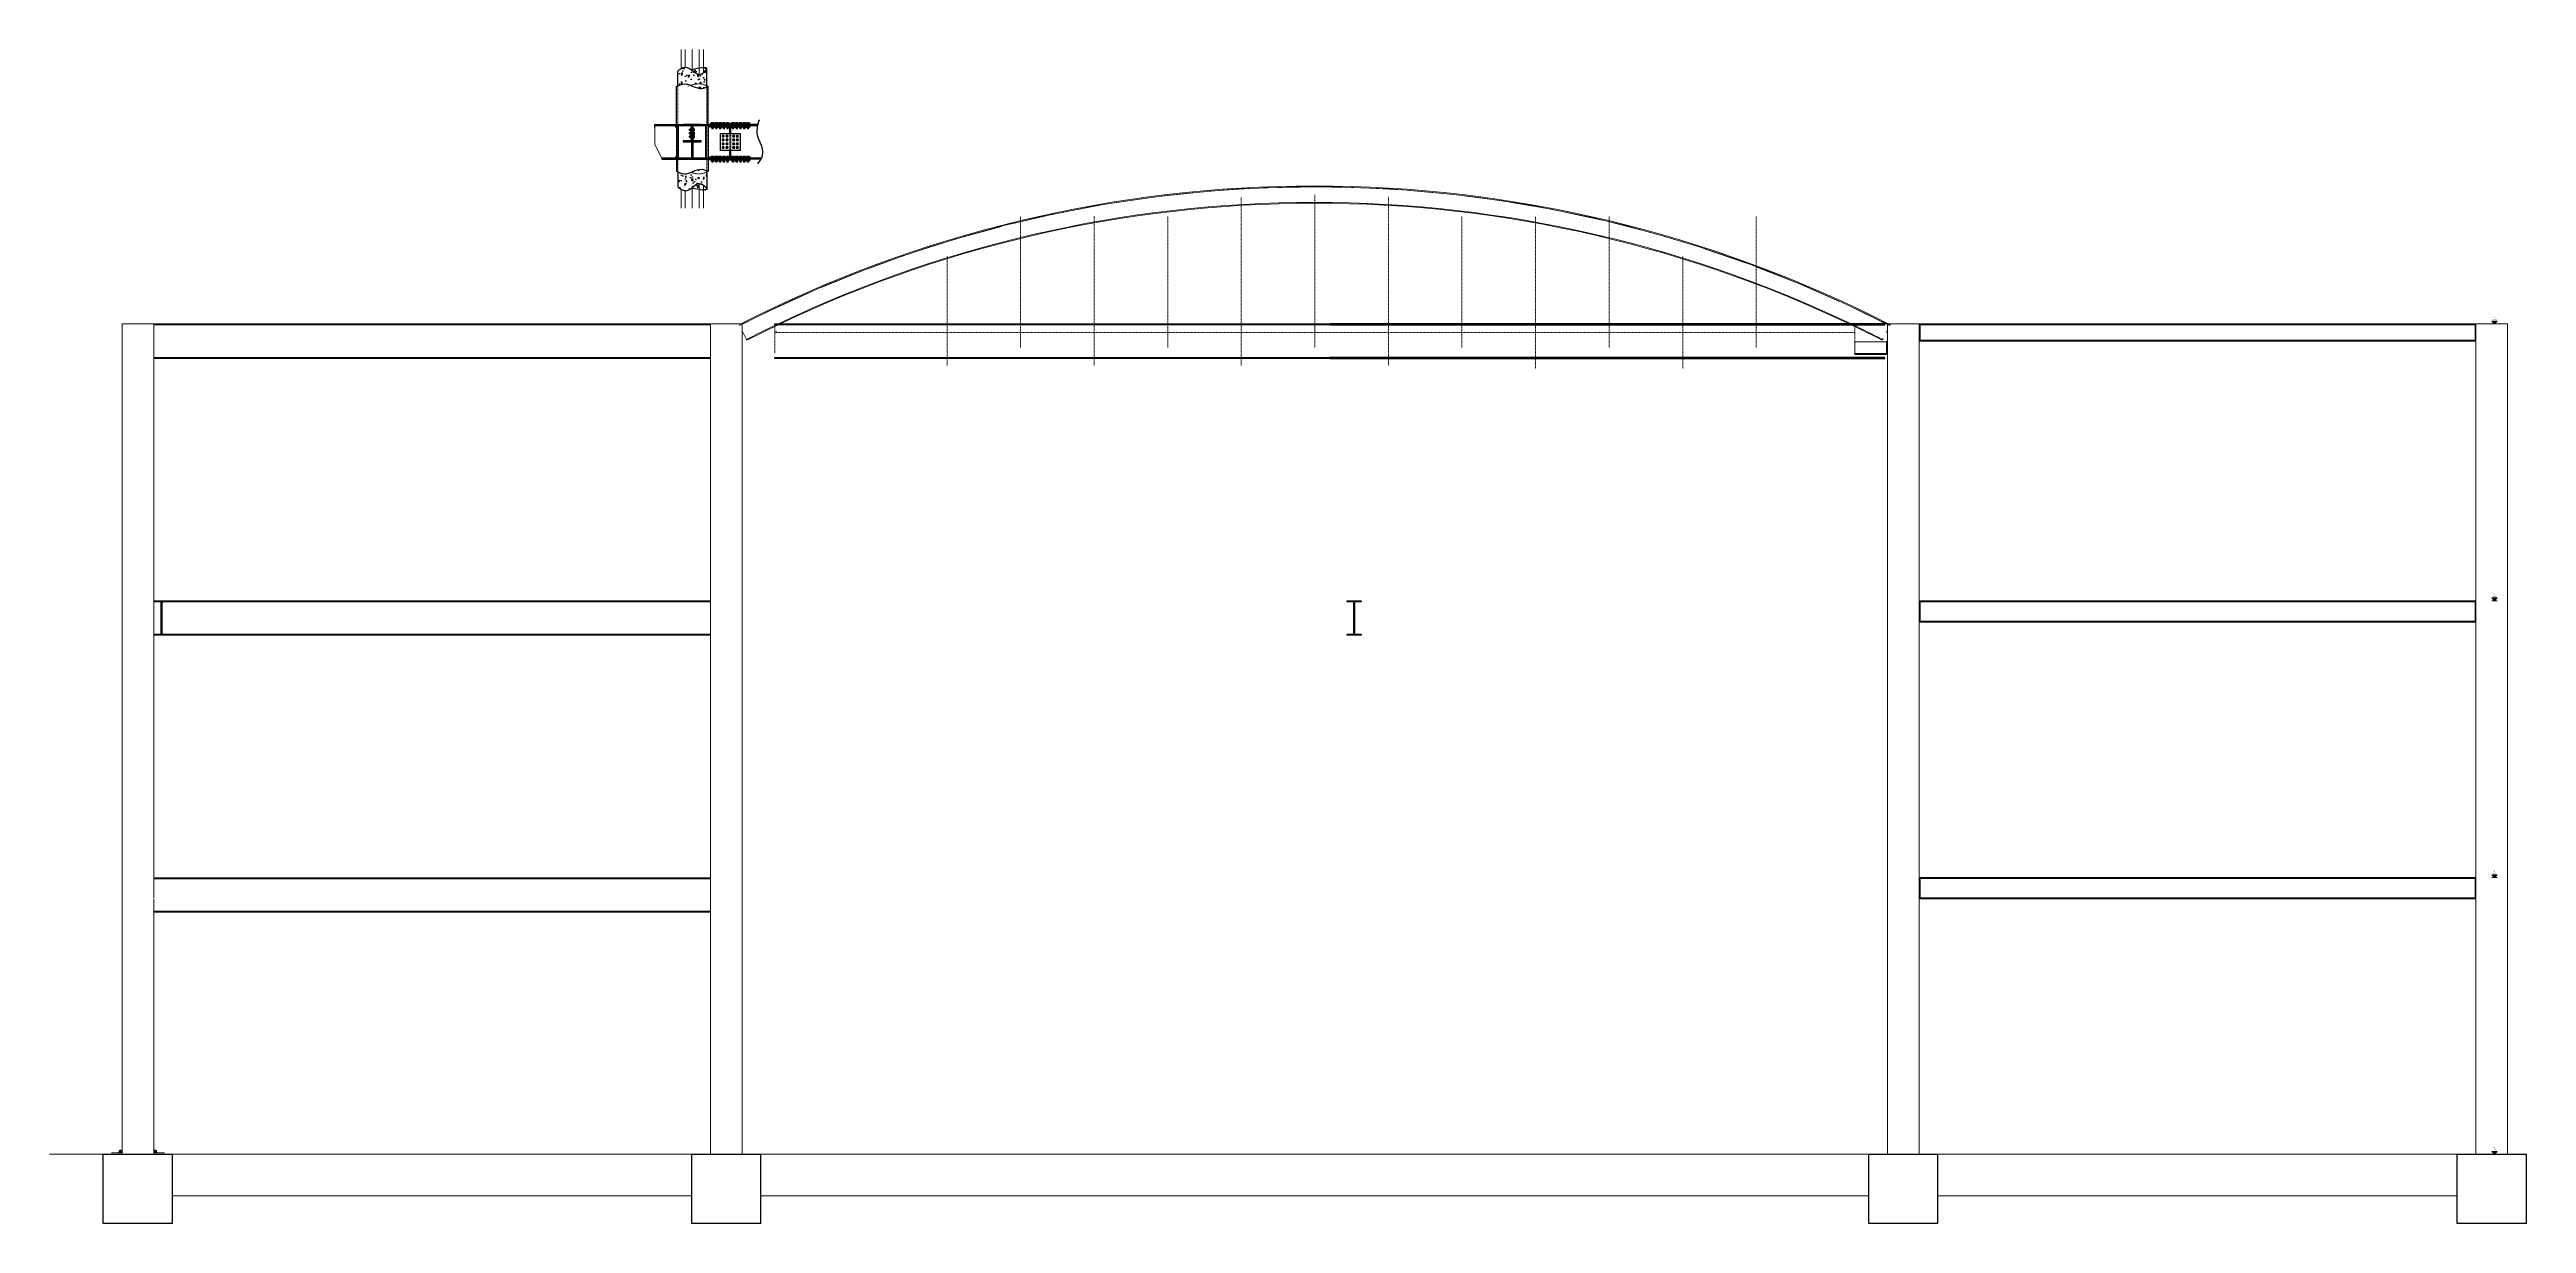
# Model space of a CAD drawing. Header units: millimetres. Extents: x -6949 to 83354, y -55091 to 16861.
# Drawn here: x 47578 to 83354, y -104 to 16861 of the extents above; entities that cross this region are included whole.
import ezdxf

# ---------------------------------------------------------------- set-up
doc = ezdxf.new("R2010")
doc.units = ezdxf.units.MM
doc.linetypes.add('Centro', pattern=[31.75, 6.35, -4.7625, 15.875, -4.7625])
doc.linetypes.add('Tratto', pattern=[6.35, 3.175, -3.175])
doc.layers.add('A-DETL', color=7, linetype='Continuous', lineweight=18, true_color=0x00a600)
doc.layers.add('A-DETL-HDLN', color=7, linetype='Tratto', lineweight=18, true_color=0x00a600)
for name, color, linetype, lineweight in [('A-FLOR-LEVL', 7, 'Continuous', 9), ('armatura', 1, 'Continuous', 15), ('bulloni', 5, 'Continuous', 18), ('S-BEAM', 7, 'Continuous', 18), ('S-COLS', 7, 'Continuous', 18), ('S-FNDN', 7, 'Continuous', 25), ('S-FSTN', 7, 'Continuous', 18), ('SEZIONI acciaio - Steel sections', 220, 'Continuous', 25), ('tratteggio', 7, 'Tratto', 15)]:
    doc.layers.add(name, color=color, linetype=linetype, lineweight=lineweight)
doc.styles.add('Arial', font='arial.ttf', dxfattribs={"height": 15})
pattern_1 = [(98, (39332.54, 69814.9), (133.7504, 124.72426), [19.05, -209.55]), (43, (39332.54, 69814.9), (-165.56536, 101.651), [15.24, -167.6406]), (148.45144, (39343.69, 69825.3), (-31.81497, 226.3753), [16.19, -178.09024]), (94.1842, (39294.8, 69848.9), (212.6308, 173.3192), [28.575, -314.325]), (144.63556, (39312.5, 69863.34), (-25.0191, 341.986), [24.285, -267.1356]), (39.18415, (39294.8, 69848.9), (-25.0191, 341.986), [22.86, -251.4597]), (69, (39321.22, 69859.27), (177.4477, 44.24268), [19.05, -209.55]), (14, (39321.22, 69859.27), (-95.5247, 169.17366), [15.24, -167.64]), (119.45145, (39336.01, 69862.96), (81.923, 213.41634), [16.19, -178.08994]), (85.5, (39332.54, 69814.904), (-60.76996, 58.873644), [0, -165.608, 0, -170.18, 0, -168.275]), (55.5, (39332.54, 69814.9), (-29.7376, 116.69058), [0, -97.028, 0, -161.798, 0, -64.135]), (15.5, (39294.64, 69772.81), (94.9851, 96.93017), [0, -63.5, 0, -198.12, 0, -262.89]), (5.5, (39277.65, 69753.93), (80.2222, 127.09508), [0, -82.55, 0, -131.572, 0, -186.69])]
pattern_2 = [(98, (39332.54, 70189.9), (133.7504, 124.72426), [19.05, -209.55]), (43, (39332.54, 70189.9), (-165.56536, 101.651), [15.24, -167.6406]), (148.45144, (39343.69, 70200.3), (-31.81497, 226.3753), [16.19, -178.09024]), (94.1842, (39294.8, 70223.9), (212.6308, 173.3192), [28.575, -314.325]), (144.63556, (39312.5, 70238.34), (-25.0191, 341.986), [24.285, -267.1356]), (39.18415, (39294.8, 70223.9), (-25.0191, 341.986), [22.86, -251.4597]), (69, (39321.22, 70234.27), (177.4477, 44.24268), [19.05, -209.55]), (14, (39321.22, 70234.27), (-95.5247, 169.17366), [15.24, -167.64]), (119.45145, (39336.01, 70237.96), (81.923, 213.41634), [16.19, -178.08994]), (85.5, (39332.54, 70189.904), (-60.76996, 58.873644), [0, -165.608, 0, -170.18, 0, -168.275]), (55.5, (39332.54, 70189.9), (-29.7376, 116.69058), [0, -97.028, 0, -161.798, 0, -64.135]), (15.5, (39294.64, 70147.81), (94.9851, 96.93017), [0, -63.5, 0, -198.12, 0, -262.89]), (5.5, (39277.65, 70128.93), (80.2222, 127.09508), [0, -82.55, 0, -131.572, 0, -186.69])]
pattern_3 = [(135, (44104.3765, 62610.937), (-4.4901281, -4.4901281), [])]

# ---------------------------------------------------------------- blocks, each defined once
blk = doc.blocks.new('Sezioni circolari cave-Pilastro - H457x12_5-414954-Nord')
at = {"layer": 'S-COLS'}
for p, q in [((-229, 12000), (-229, 0)), ((0, 12000), (-229, 12000)), ((228, 12000), (0, 12000)), ((228, 0), (228, 12000))]:
    blk.add_line(p, q, dxfattribs=at)
blk = doc.blocks.new('Sezioni circolari cave-Pilastro - H457x12_5-V1-Nord')
at = {"layer": 'S-COLS'}
for p, q in [((-8729, 11991), (-8729, 0)), ((-8500, 12000), (-8718, 12000)), ((-8272, 12000), (-8500, 12000)), ((-8272, 0), (-8272, 12000))]:
    blk.add_line(p, q, dxfattribs=at)
blk = doc.blocks.new('h-wide flange beams - HE320A-420337-Nord')
at = {"layer": 'S-BEAM'}
for p, q in [((-8258.500136, 3984.5), (-8258.500136, 4000)), ((-8258.500136, 4000), (-241.500136, 4000)), ((-8258.500136, 3957.5), (-8258.500136, 3984.5)), ((-8258.500136, 3984.5), (-241.500136, 3984.5)), ((-8258.500136, 3732.5), (-8258.500136, 3957.5)), ((-241.500136, 4000), (-241.500136, 3984.5)), ((-241.500136, 3984.5), (-241.500136, 3957.5)), ((-241.500136, 3957.5), (-241.500136, 3732.5)), ((-8258.500136, 3705.5), (-8258.500136, 3732.5)), ((-8258.500136, 3690), (-8258.500136, 3705.5)), ((-8258.500136, 3705.5), (-241.500136, 3705.5)), ((-8258.500136, 3690), (-241.500136, 3690)), ((-241.500136, 3732.5), (-241.500136, 3705.5)), ((-241.500136, 3705.5), (-241.500136, 3690))]:
    blk.add_line(p, q, dxfattribs=at)
blk = doc.blocks.new('h-wide flange beams - HE260A-424104-Nord')
at = {"layer": 'S-BEAM'}
for p, q in [((-8258.500136, 11987.500256), (-8258.500136, 12000.000256)), ((-8258.500136, 12000.000256), (-241.500136, 12000.000256)), ((-8258.500136, 11963.500256), (-8258.500136, 11987.500256)), ((-8258.500136, 11987.500256), (-241.500136, 11987.500256)), ((-8258.500136, 11786.500256), (-8258.500136, 11963.500256)), ((-241.500136, 12000.000256), (-241.500136, 11987.500256)), ((-241.500136, 11987.500256), (-241.500136, 11963.500256)), ((-241.500136, 11963.500256), (-241.500136, 11786.500256)), ((-8258.500136, 11762.500256), (-8258.500136, 11786.500256)), ((-8258.500136, 11750.000256), (-8258.500136, 11762.500256)), ((-8258.500136, 11762.500256), (-241.500136, 11762.500256)), ((-8258.500136, 11750.000256), (-241.500136, 11750.000256)), ((-241.500136, 11786.500256), (-241.500136, 11762.500256)), ((-241.500136, 11762.500256), (-241.500136, 11750.000256))]:
    blk.add_line(p, q, dxfattribs=at)
blk = doc.blocks.new('Travi HE - HE200A-552749-Nord')
at = {"layer": 'S-BEAM'}
for p, q in [((-9200.000272, 11740.000256), (-9200.000272, 11750.000256)), ((-9200.000272, 11722.000256), (-9200.000272, 11740.000256)), ((-9200.000272, 11740.000256), (-8742.000272, 11740.000256)), ((-9200.000272, 11588.000256), (-9200.000272, 11722.000256)), ((-9200.000272, 11570.000256), (-9200.000272, 11588.000256)), ((-9200.000272, 11560.000256), (-9200.000272, 11570.000256)), ((-9200.000272, 11570.000256), (-8742.000272, 11570.000256)), ((-9200.000272, 11560.000256), (-8742.000272, 11560.000256)), ((-8742.000272, 11750.000256), (-8742.000272, 11740.000256)), ((-8742.000272, 11740.000256), (-8742.000272, 11722.000256)), ((-8742.000272, 11722.000256), (-8742.000272, 11588.000256)), ((-8742.000272, 11588.000256), (-8742.000272, 11570.000256)), ((-8742.000272, 11570.000256), (-8742.000272, 11560.000256))]:
    blk.add_line(p, q, dxfattribs=at)
blk = doc.blocks.new('h-wide flange beams - HE260A-555391-Nord')
at = {"layer": 'S-BEAM'}
for p, q in [((-17888, 13959), (-18523, 13917)), ((-17203, 13978), (-17756, 13964)), ((-16438, 13971), (-17074, 13980)), ((-15743, 13936), (-16298, 13966)), ((-20104, 13714), (-20654, 13610)), ((-19332, 13831), (-19961, 13738)), ((-18659, 13904), (-19211, 13845)), ((-14992, 13868), (-15626, 13928)), ((-14289, 13776), (-14847, 13851)), ((-13558, 13651), (-14186, 13761)), ((-12850, 13499), (-13410, 13621)), ((-21527, 13409), (-22076, 13259)), ((-20761, 13589), (-21382, 13446)), ((-12146, 13319), (-12764, 13480)), ((-11432, 13107), (-11997, 13277)), ((-22920, 12991), (-23470, 12793)), ((-22166, 13233), (-22775, 13041)), ((-10764, 12877), (-11370, 13087)), ((-23538, 12768), (-24131, 12526)), ((-10046, 12598), (-10617, 12822)), ((-9421, 12325), (-10011, 12584)), ((-24871, 12193), (-25277, 11992)), ((-24275, 12465), (-24826, 12214)), ((-8723, 11988), (-9278, 12259)), ((-25311, 11975), (-25312, 11977)), ((-25220, 11796), (-25272, 11898)), ((-8728, 11913), (-8748, 11875)), ((-8691, 11986), (-8696, 11975)), ((-25209, 11775), (-25220, 11796)), ((-25203, 11764), (-25209, 11775)), ((-8799, 11775), (-8805, 11764)), ((-8791, 11790), (-8799, 11775))]:
    blk.add_line(p, q, dxfattribs=at)
for radius, start, end in [(18219, 62.8514, 117.1315), (18206, 62.8514, 117.1486), (17981, 64.4709, 117.1486), (17969, 64.5563, 117.1486), (17969, 62.8514, 64.4616), (17981, 62.8514, 64.3762)]:
    blk.add_arc((-17004, -4225), radius, start, end, dxfattribs=at)
blk = doc.blocks.new('Livello - Estremità del livello dome - Triangolo-432040-Nord')
at = {"layer": 'A-FLOR-LEVL'}
blk.add_hatch(color=256, dxfattribs=at).paths.add_polyline_path([(38, 0), (-2, 40), (78, 40)], flags=0)
for p, q in [((-2, 40), (38, 0)), ((-2, 40), (78, 40)), ((38, 0), (-2, 0)), ((78, 40), (38, 0)), ((38, 0), (78, 0))]:
    blk.add_line(p, q, dxfattribs=at)
blk = doc.blocks.new('*U159')
at = {"layer": 'bulloni'}
blk.add_lwpolyline([(-16, 0), (-8, -14), (8, -14), (16, 0), (8, 14), (-8, 14)], close=True, dxfattribs=at)
for radius in [9, 7.88]:
    blk.add_circle((0, 0), radius, dxfattribs=at)
blk = doc.blocks.new('*U160')
at = {"color": 0, "linetype": 'ByBlock', "lineweight": -2, "transparency": 16777216}
for p in [(0, 0), (55, 0), (0, -55), (0, -110), (0, -165), (55, -55), (55, -110), (55, -165)]:
    blk.add_blockref('*U159', p, dxfattribs=at)
blk = doc.blocks.new('*U161')
at = {"layer": 'bulloni'}
blk.add_lwpolyline([(-16, 0), (-8, -14), (8, -14), (16, 0), (8, 14), (-8, 14)], close=True, dxfattribs=at)
for radius in [9, 7.88]:
    blk.add_circle((0, 0), radius, dxfattribs=at)
blk = doc.blocks.new('*U162')
at = {"color": 0, "linetype": 'ByBlock', "lineweight": -2, "transparency": 16777216}
for p in [(0, 0), (55, 0), (0, -55), (0, -110), (0, -165), (55, -55), (55, -110), (55, -165)]:
    blk.add_blockref('*U161', p, dxfattribs=at)
blk = doc.blocks.new('*U163')
at = {"layer": 'bulloni'}
for p, q in [((-14, 44), (-16, 43)), ((-16, 43), (-16, 33)), ((16, 33), (-16, 33)), ((14, 44), (-14, 44)), ((-12, 33), (-12, 32)), ((12, 32), (-12, 32)), ((-8, 33), (-8, 43)), ((8, 43), (8, 33)), ((12, 33), (12, 32)), ((14, 44), (16, 43)), ((16, 43), (16, 33)), ((-14, -17), (-16, -18)), ((-16, -18), (-16, -30)), ((-14, -32), (-16, -30)), ((14, -17), (-14, -17)), ((14, -32), (-14, -32)), ((-9, -43), (-9, -32)), ((-8, -44), (-9, -43)), ((9, -43), (-9, -43)), ((-8, -30), (-8, -18)), ((8, -44), (-8, -44)), ((-6, -34), (6, -34)), ((-6, -39), (6, -39)), ((-5, -37), (5, -36)), ((-5, -42), (5, -41)), ((8, -18), (8, -30)), ((9, -43), (8, -44)), ((9, -43), (9, -32)), ((14, -17), (16, -18)), ((14, -32), (16, -30)), ((16, -18), (16, -30))]:
    blk.add_line(p, q, dxfattribs=at)
at = {"layer": 'bulloni', "linetype": 'Tratto'}
for points in [[(-9, -17), (-9, 31)], [(9, -17), (9, 31)]]:
    blk.add_lwpolyline(points, dxfattribs=at)
at = {"layer": 'bulloni'}
for centre, radius, start, end in [((-12, 38), 6.67, 54.2621, 125.7379), ((-10, 31), 1, 0, 90), ((0, 20), 24.8, 71.6858, 108.3142), ((12, 38), 6.67, 54.2621, 125.7379), ((10, 31), 1, 90, 180), ((-12, -23), 6.67, 54.2621, 125.7379), ((-12, -25), 6.67, 234.2621, 305.7379), ((0, -41), 24.8, 71.6858, 108.3142), ((0, -7), 24.8, 251.6858, 288.3142), ((12, -23), 6.67, 54.2621, 125.7379), ((12, -25), 6.67, 234.2621, 305.7379)]:
    blk.add_arc(centre, radius, start, end, dxfattribs=at)
blk = doc.blocks.new('*U164')
at = {"color": 0, "linetype": 'ByBlock', "lineweight": -2, "transparency": 16777216}
for p in [(0, 0), (54, 0), (108, 0), (162, 0), (216, 0)]:
    blk.add_blockref('*U163', p, dxfattribs=at)
blk = doc.blocks.new('*U165')
at = {"layer": 'bulloni'}
for p, q in [((-14, 44), (-16, 43)), ((-16, 43), (-16, 33)), ((16, 33), (-16, 33)), ((14, 44), (-14, 44)), ((-12, 33), (-12, 32)), ((12, 32), (-12, 32)), ((-8, 33), (-8, 43)), ((8, 43), (8, 33)), ((12, 33), (12, 32)), ((14, 44), (16, 43)), ((16, 43), (16, 33)), ((-14, -17), (-16, -18)), ((-16, -18), (-16, -30)), ((-14, -32), (-16, -30)), ((14, -17), (-14, -17)), ((14, -32), (-14, -32)), ((-9, -43), (-9, -32)), ((-8, -44), (-9, -43)), ((9, -43), (-9, -43)), ((-8, -30), (-8, -18)), ((8, -44), (-8, -44)), ((-6, -34), (6, -34)), ((-6, -39), (6, -39)), ((-5, -37), (5, -36)), ((-5, -42), (5, -41)), ((8, -18), (8, -30)), ((9, -43), (8, -44)), ((9, -43), (9, -32)), ((14, -17), (16, -18)), ((14, -32), (16, -30)), ((16, -18), (16, -30))]:
    blk.add_line(p, q, dxfattribs=at)
at = {"layer": 'bulloni', "linetype": 'Tratto'}
for points in [[(-9, -17), (-9, 31)], [(9, -17), (9, 31)]]:
    blk.add_lwpolyline(points, dxfattribs=at)
at = {"layer": 'bulloni'}
for centre, radius, start, end in [((-12, 38), 6.67, 54.2621, 125.7379), ((-10, 31), 1, 0, 90), ((0, 20), 24.8, 71.6858, 108.3142), ((12, 38), 6.67, 54.2621, 125.7379), ((10, 31), 1, 90, 180), ((-12, -23), 6.67, 54.2621, 125.7379), ((-12, -25), 6.67, 234.2621, 305.7379), ((0, -41), 24.8, 71.6858, 108.3142), ((0, -7), 24.8, 251.6858, 288.3142), ((12, -23), 6.67, 54.2621, 125.7379), ((12, -25), 6.67, 234.2621, 305.7379)]:
    blk.add_arc(centre, radius, start, end, dxfattribs=at)
blk = doc.blocks.new('*U166')
at = {"color": 0, "linetype": 'ByBlock', "lineweight": -2, "transparency": 16777216}
for p in [(0, 0), (54, 0), (108, 0), (162, 0), (216, 0)]:
    blk.add_blockref('*U165', p, dxfattribs=at)
blk = doc.blocks.new('*U168')
at = {"layer": 'bulloni'}
for p, q in [((-14, 44), (-16, 43)), ((-16, 43), (-16, 33)), ((16, 33), (-16, 33)), ((14, 44), (-14, 44)), ((-12, 33), (-12, 32)), ((12, 32), (-12, 32)), ((-8, 33), (-8, 43)), ((8, 43), (8, 33)), ((12, 33), (12, 32)), ((14, 44), (16, 43)), ((16, 43), (16, 33)), ((-14, -17), (-16, -18)), ((-16, -18), (-16, -30)), ((-14, -32), (-16, -30)), ((14, -17), (-14, -17)), ((14, -32), (-14, -32)), ((-9, -43), (-9, -32)), ((-8, -44), (-9, -43)), ((9, -43), (-9, -43)), ((-8, -30), (-8, -18)), ((8, -44), (-8, -44)), ((-6, -34), (6, -34)), ((-6, -39), (6, -39)), ((-5, -37), (5, -36)), ((-5, -42), (5, -41)), ((8, -18), (8, -30)), ((9, -43), (8, -44)), ((9, -43), (9, -32)), ((14, -17), (16, -18)), ((14, -32), (16, -30)), ((16, -18), (16, -30))]:
    blk.add_line(p, q, dxfattribs=at)
at = {"layer": 'bulloni', "linetype": 'Tratto'}
for points in [[(-9, -17), (-9, 31)], [(9, -17), (9, 31)]]:
    blk.add_lwpolyline(points, dxfattribs=at)
at = {"layer": 'bulloni'}
for centre, radius, start, end in [((-12, 38), 6.67, 54.2621, 125.7379), ((-10, 31), 1, 0, 90), ((0, 20), 24.8, 71.6858, 108.3142), ((12, 38), 6.67, 54.2621, 125.7379), ((10, 31), 1, 90, 180), ((-12, -23), 6.67, 54.2621, 125.7379), ((-12, -25), 6.67, 234.2621, 305.7379), ((0, -41), 24.8, 71.6858, 108.3142), ((0, -7), 24.8, 251.6858, 288.3142), ((12, -23), 6.67, 54.2621, 125.7379), ((12, -25), 6.67, 234.2621, 305.7379)]:
    blk.add_arc(centre, radius, start, end, dxfattribs=at)
blk = doc.blocks.new('*U169')
at = {"color": 0, "linetype": 'ByBlock', "lineweight": -2, "transparency": 16777216}
for p in [(0, 0), (54, 0), (108, 0), (162, 0), (216, 0)]:
    blk.add_blockref('*U168', p, dxfattribs=at)
blk = doc.blocks.new('*U170')
at = {"layer": 'bulloni'}
for p, q in [((-14, 44), (-16, 43)), ((-16, 43), (-16, 33)), ((16, 33), (-16, 33)), ((14, 44), (-14, 44)), ((-12, 33), (-12, 32)), ((12, 32), (-12, 32)), ((-8, 33), (-8, 43)), ((8, 43), (8, 33)), ((12, 33), (12, 32)), ((14, 44), (16, 43)), ((16, 43), (16, 33)), ((-14, -17), (-16, -18)), ((-16, -18), (-16, -30)), ((-14, -32), (-16, -30)), ((14, -17), (-14, -17)), ((14, -32), (-14, -32)), ((-9, -43), (-9, -32)), ((-8, -44), (-9, -43)), ((9, -43), (-9, -43)), ((-8, -30), (-8, -18)), ((8, -44), (-8, -44)), ((-6, -34), (6, -34)), ((-6, -39), (6, -39)), ((-5, -37), (5, -36)), ((-5, -42), (5, -41)), ((8, -18), (8, -30)), ((9, -43), (8, -44)), ((9, -43), (9, -32)), ((14, -17), (16, -18)), ((14, -32), (16, -30)), ((16, -18), (16, -30))]:
    blk.add_line(p, q, dxfattribs=at)
at = {"layer": 'bulloni', "linetype": 'Tratto'}
for points in [[(-9, -17), (-9, 31)], [(9, -17), (9, 31)]]:
    blk.add_lwpolyline(points, dxfattribs=at)
at = {"layer": 'bulloni'}
for centre, radius, start, end in [((-12, 38), 6.67, 54.2621, 125.7379), ((-10, 31), 1, 0, 90), ((0, 20), 24.8, 71.6858, 108.3142), ((12, 38), 6.67, 54.2621, 125.7379), ((10, 31), 1, 90, 180), ((-12, -23), 6.67, 54.2621, 125.7379), ((-12, -25), 6.67, 234.2621, 305.7379), ((0, -41), 24.8, 71.6858, 108.3142), ((0, -7), 24.8, 251.6858, 288.3142), ((12, -23), 6.67, 54.2621, 125.7379), ((12, -25), 6.67, 234.2621, 305.7379)]:
    blk.add_arc(centre, radius, start, end, dxfattribs=at)
blk = doc.blocks.new('*U167')
at = {"color": 0, "linetype": 'ByBlock', "lineweight": -2, "transparency": 16777216}
for p in [(0, 0), (54, 0), (108, 0), (162, 0), (216, 0)]:
    blk.add_blockref('*U170', p, dxfattribs=at)

msp = doc.modelspace()

# ---------------------------------------------------------------- hatches: boundary and pattern name
h = msp.add_hatch()
h.set_pattern_fill('AR-CONC', color=256, angle=48)
h.set_pattern_definition(pattern_1)
edge = h.paths.add_edge_path()
edge.add_spline(control_points=[(57070, 16344), (57084, 16339), (57109, 16319), (56912, 16264), (56796, 16400), (56672, 16344), (56633, 16326)], knot_values=[0, 0, 0, 0, 45.407627, 140.616608, 401.158014, 520.952692, 520.952692, 520.952692, 520.952692], degree=3, periodic=0)
edge.add_spline(control_points=[(56831, 16342), (56871, 16355), (56933, 16376), (57046, 16354), (57070, 16344)], knot_values=[520.952692, 520.952692, 520.952692, 520.952692, 661.870194, 742.137317, 742.137317, 742.137317, 742.137317], degree=3, periodic=0)
edge.add_line((57070, 16344), (57070, 16575))
edge.add_spline(control_points=[(57070, 16575), (57061, 16550), (56967, 16469), (56870, 16556), (56762, 16637), (56687, 16577), (56653, 16550)], knot_values=[0, 0, 0, 0, 131.239549, 220.736104, 362.085282, 480.202566, 480.202566, 480.202566, 480.202566], degree=3, periodic=0)
edge.add_line((56653, 16550), (56653, 16335))
h = msp.add_hatch()
h.set_pattern_fill('AR-CONC', color=256, angle=48)
h.set_pattern_definition(pattern_1)
edge = h.paths.add_edge_path()
edge.add_spline(control_points=[(56914, 16518), (56929, 16508), (56955, 16496), (56987, 16505), (57000, 16511)], knot_values=[296.943431, 296.943431, 296.943431, 296.943431, 348.963017, 385.423919, 385.423919, 385.423919, 385.423919], degree=3, periodic=0)
edge.add_line((57000, 16511), (57000, 16596))
edge.add_spline(control_points=[(57000, 16596), (56975, 16593), (56946, 16588), (56914, 16582)], knot_values=[599.118576, 599.118576, 599.118576, 599.118576, 659.961978, 659.961978, 659.961978, 659.961978], degree=3, periodic=0)
edge.add_line((56914, 16582), (56914, 16518))
edge = h.paths.add_edge_path()
edge.add_spline(control_points=[(57000, 16511), (57011, 16517), (57022, 16524), (57032, 16531)], knot_values=[385.423919, 385.423919, 385.423919, 385.423919, 418.092894, 418.092894, 418.092894, 418.092894], degree=3, periodic=0)
edge.add_line((57032, 16531), (57032, 16598))
edge.add_spline(control_points=[(57032, 16598), (57023, 16598), (57012, 16597), (57000, 16596)], knot_values=[569.345924, 569.345924, 569.345924, 569.345924, 599.118576, 599.118576, 599.118576, 599.118576], degree=3, periodic=0)
edge.add_line((57000, 16596), (57000, 16511))
edge = h.paths.add_edge_path()
edge.add_spline(control_points=[(57032, 16531), (57051, 16546), (57087, 16587), (57061, 16598), (57032, 16598)], knot_values=[418.092894, 418.092894, 418.092894, 418.092894, 480.202566, 569.345924, 569.345924, 569.345924, 569.345924], degree=3, periodic=0)
edge.add_line((57032, 16598), (57032, 16531))
edge = h.paths.add_edge_path()
edge.add_spline(control_points=[(56914, 16582), (56893, 16578), (56871, 16574), (56849, 16569)], knot_values=[659.961978, 659.961978, 659.961978, 659.961978, 701.048652, 701.048652, 701.048652, 701.048652], degree=3, periodic=0)
edge.add_spline(control_points=[(56653, 16550), (56687, 16577), (56762, 16637), (56854, 16568), (56904, 16525), (56914, 16518)], knot_values=[0, 0, 0, 0, 118.117284, 259.466462, 296.943431, 296.943431, 296.943431, 296.943431], degree=3, periodic=0)
edge.add_line((56914, 16518), (56914, 16582))
h = msp.add_hatch()
h.set_pattern_fill('ANSI31', color=256, scale=2)
h.set_pattern_definition([(45, (44104.3765, 62610.937), (-4.4901281, 4.4901281), [])])
h.paths.add_polyline_path([(56889, 15764), (56992, 15764), (56992, 15776), (56732, 15776), (56732, 15764), (56834, 15764, -0.414214), (56858, 15740), (56858, 15710), (56865, 15710), (56865, 15740, -0.414214)])
h.paths.add_polyline_path([(56858, 15660), (56865, 15660), (56865, 15692), (56858, 15692)])
h.paths.add_polyline_path([(56865, 15642), (56858, 15642), (56858, 15610), (56865, 15610)])
h.paths.add_polyline_path([(56865, 15592), (56858, 15592), (56858, 15563, -0.414214), (56834, 15539), (56732, 15539), (56732, 15526), (56992, 15526), (56992, 15539), (56889, 15539, -0.414214), (56865, 15563)])
h = msp.add_hatch()
h.set_pattern_fill('ANSI31', color=256, scale=2, angle=90)
h.set_pattern_definition(pattern_3)
h.paths.add_polyline_path([(56852, 15736), (56844, 15736), (56844, 15710), (56852, 15710)])
h.paths.add_polyline_path([(56852, 15692), (56844, 15692), (56844, 15687), (56844, 15660), (56852, 15660)])
h.paths.add_polyline_path([(56852, 15642), (56844, 15642), (56844, 15637), (56844, 15610), (56852, 15610)])
h.paths.add_polyline_path([(56852, 15592), (56844, 15592), (56844, 15587), (56844, 15566), (56852, 15566)])
h = msp.add_hatch()
h.set_pattern_fill('ANSI31', color=256, scale=2, angle=90)
h.set_pattern_definition(pattern_3)
h.paths.add_polyline_path([(56879, 15736), (56872, 15736), (56872, 15710), (56879, 15710)])
h.paths.add_polyline_path([(56879, 15692), (56872, 15692), (56872, 15660), (56879, 15660)])
h = msp.add_hatch()
h.set_pattern_fill('ANSI31', color=256, scale=2, angle=90)
h.set_pattern_definition(pattern_3)
h.paths.add_polyline_path([(56879, 15642), (56872, 15642), (56872, 15610), (56879, 15610)])
h.paths.add_polyline_path([(56879, 15592), (56872, 15592), (56872, 15566), (56879, 15566)])
h = msp.add_hatch()
h.set_pattern_fill('AR-CONC', color=256, angle=48)
h.set_pattern_definition(pattern_2)
edge = h.paths.add_edge_path()
edge.add_spline(control_points=[(57070, 15083), (57084, 15089), (57109, 15108), (56912, 15163), (56796, 15027), (56672, 15083), (56633, 15101)], knot_values=[0, 0, 0, 0, 45.407627, 140.616608, 401.158014, 520.952692, 520.952692, 520.952692, 520.952692], degree=3, periodic=0)
edge.add_spline(control_points=[(56831, 15085), (56871, 15072), (56933, 15051), (57046, 15073), (57070, 15083)], knot_values=[520.952692, 520.952692, 520.952692, 520.952692, 661.870194, 742.137317, 742.137317, 742.137317, 742.137317], degree=3, periodic=0)
edge.add_line((57070, 15083), (57070, 14852))
edge.add_spline(control_points=[(57070, 14852), (57061, 14877), (56967, 14958), (56870, 14872), (56762, 14790), (56687, 14850), (56653, 14877)], knot_values=[0, 0, 0, 0, 131.239549, 220.736104, 362.085282, 480.202566, 480.202566, 480.202566, 480.202566], degree=3, periodic=0)
edge.add_line((56653, 14877), (56653, 15092))
h = msp.add_hatch()
h.set_pattern_fill('AR-CONC', color=256, angle=48)
h.set_pattern_definition(pattern_2)
edge = h.paths.add_edge_path()
edge.add_spline(control_points=[(56914, 14909), (56929, 14919), (56955, 14931), (56987, 14922), (57000, 14916)], knot_values=[296.943431, 296.943431, 296.943431, 296.943431, 348.963017, 385.423919, 385.423919, 385.423919, 385.423919], degree=3, periodic=0)
edge.add_line((57000, 14916), (57000, 14831))
edge.add_spline(control_points=[(57000, 14831), (56975, 14834), (56946, 14839), (56914, 14845)], knot_values=[599.118576, 599.118576, 599.118576, 599.118576, 659.961978, 659.961978, 659.961978, 659.961978], degree=3, periodic=0)
edge.add_line((56914, 14845), (56914, 14909))
edge = h.paths.add_edge_path()
edge.add_spline(control_points=[(57000, 14916), (57011, 14911), (57022, 14903), (57032, 14896)], knot_values=[385.423919, 385.423919, 385.423919, 385.423919, 418.092894, 418.092894, 418.092894, 418.092894], degree=3, periodic=0)
edge.add_line((57032, 14896), (57032, 14829))
edge.add_spline(control_points=[(57032, 14829), (57023, 14829), (57012, 14830), (57000, 14831)], knot_values=[569.345924, 569.345924, 569.345924, 569.345924, 599.118576, 599.118576, 599.118576, 599.118576], degree=3, periodic=0)
edge.add_line((57000, 14831), (57000, 14916))
edge = h.paths.add_edge_path()
edge.add_spline(control_points=[(57032, 14896), (57051, 14881), (57087, 14840), (57061, 14829), (57032, 14829)], knot_values=[418.092894, 418.092894, 418.092894, 418.092894, 480.202566, 569.345924, 569.345924, 569.345924, 569.345924], degree=3, periodic=0)
edge.add_line((57032, 14829), (57032, 14896))
edge = h.paths.add_edge_path()
edge.add_spline(control_points=[(56914, 14845), (56893, 14849), (56871, 14853), (56849, 14858)], knot_values=[659.961978, 659.961978, 659.961978, 659.961978, 701.048652, 701.048652, 701.048652, 701.048652], degree=3, periodic=0)
edge.add_spline(control_points=[(56653, 14877), (56687, 14850), (56762, 14790), (56854, 14859), (56904, 14902), (56914, 14909)], knot_values=[0, 0, 0, 0, 118.117284, 259.466462, 296.943431, 296.943431, 296.943431, 296.943431], degree=3, periodic=0)
edge.add_line((56914, 14909), (56914, 14845))

# ---------------------------------------------------------------- linework, layer by layer
for p, q in [((56633, 15760), (56633, 15292)), ((56852, 15546), (56852, 15756)), ((56872, 15546), (56872, 15756)), ((57090, 15760), (57090, 15292))]:
    msp.add_line(p, q)
for points in [[(56653, 16335), (56653, 16550)], [(57070, 16312), (57070, 16575)], [(56633, 15776), (56633, 16326)], [(57090, 16326), (57070, 16336)], [(57090, 15789), (57090, 16326)], [(56846, 15760), (56321, 15760), (56321, 15776), (57403, 15776), (57403, 15760), (56877, 15760)], [(56321, 15736), (56321, 15760)], [(56665, 15276), (56665, 15292), (56665, 15776)], [(57059, 15276), (57059, 15292), (57059, 15776)], [(57403, 15649), (57403, 15744)], [(57418, 15760), (57418, 15776)], [(57811, 15776), (57418, 15776)], [(57808, 15760), (57418, 15760)], [(57418, 15649), (57418, 15744)], [(56852, 15526), (56852, 15292)], [(56852, 15489), (56872, 15489)], [(56872, 15526), (56872, 15292)], [(57403, 15308), (57403, 15404)], [(57418, 15308), (57418, 15404)], [(56836, 15292), (56422, 15292), (56422, 15276), (57403, 15276), (57403, 15292), (56836, 15292)], [(56633, 15276), (56633, 15101)], [(56653, 15092), (56653, 14877)], [(57070, 15115), (57070, 14852)], [(57090, 15101), (57070, 15091)], [(57090, 15276), (57090, 15101)], [(57403, 15276), (57403, 15292)], [(57418, 15276), (57418, 15292)], [(57863, 15292), (57418, 15292)], [(57855, 15276), (57418, 15276)]]:
    msp.add_lwpolyline(points)
for points in [[(57121, 15776), (57700, 15776), (57700, 15792), (57121, 15792)], [(57121, 15744), (57700, 15744), (57700, 15760), (57121, 15760)], [(56844, 15736), (56852, 15736), (56852, 15566), (56844, 15566)], [(56852, 15736), (56858, 15736), (56858, 15566), (56852, 15566)], [(56865, 15736), (56872, 15736), (56872, 15566), (56865, 15566)], [(56879, 15736), (56872, 15736), (56872, 15566), (56879, 15566)], [(57268, 15649), (57553, 15649), (57553, 15404), (57268, 15404)], [(57121, 15308), (57700, 15308), (57700, 15292), (57121, 15292)], [(57121, 15276), (57700, 15276), (57700, 15260), (57121, 15260)], [(49096, 12896), (57113, 12896), (57113, 12880), (49096, 12880)], [(58054, 12896), (66071, 12896), (66071, 12880), (58054, 12880)], [(74088, 12896), (66071, 12896), (66071, 12880), (74088, 12880)], [(49096, 12412), (57113, 12412), (57113, 12396), (49096, 12396)], [(58054, 12412), (66071, 12412), (66071, 12396), (58054, 12396)], [(74088, 12412), (66071, 12412), (66071, 12396), (74088, 12396)], [(49096, 8896), (57113, 8896), (57113, 8880), (49096, 8880)], [(49096, 8412), (57113, 8412), (57113, 8396), (49096, 8396)], [(49096, 4893), (57113, 4893), (57113, 4877), (49096, 4877)], [(49096, 4409), (57113, 4409), (57113, 4393), (49096, 4393)]]:
    msp.add_lwpolyline(points, close=True)
for centre, start, end in [((56633, 15760), 180, 270), ((57090, 15760), 270, 0), ((56633, 15292), 90, 180), ((57090, 15292), 0, 90)]:
    msp.add_arc(centre, 20, start, end)
for points in [[(56653, 16550), (56757, 16607), (56883, 16543), (56962, 16501), (57070, 16575), (56849, 16569)], [(56633, 16326), (56747, 16363), (56999, 16297), (57090, 16326)], [(56633, 15101), (56747, 15064), (56999, 15130), (57090, 15101)], [(56653, 14877), (56757, 14820), (56883, 14884), (56962, 14926), (57070, 14852), (56849, 14858)]]:
    msp.add_spline(points, degree=3)
msp.add_open_spline([(57810, 15211), (57953, 15377), (57724, 15601), (57833, 15845), (57833, 15845)], degree=3)
at = {"layer": 'A-DETL'}
msp.add_arc((65854, -1445), 16215, 118.651, 118.7531, dxfattribs=at)
at = {"layer": 'A-DETL-HDLN'}
for p, q in [((64792, 12295), (64792, 14729)), ((65854, 12554), (65854, 14764)), ((66917, 12295), (66917, 14730)), ((61604, 12554), (61604, 14454)), ((62667, 12295), (62667, 14454)), ((63729, 12554), (63729, 14454)), ((67979, 12554), (67979, 14454)), ((69042, 12249), (69042, 14449)), ((70104, 12554), (70104, 14454)), ((72229, 12554), (72229, 14454)), ((60542, 12295), (60542, 13875)), ((71167, 12249), (71167, 13875)), ((58054, 12466), (58054, 12896)), ((61604, 12896), (63729, 12896)), ((63729, 12896), (65854, 12896)), ((65854, 12896), (65854, 12771)), ((73654, 12466), (73654, 12896)), ((58054, 12771), (73654, 12771))]:
    msp.add_line(p, q, dxfattribs=at)
at = {"layer": 'A-FLOR-LEVL', "linetype": 'Centro'}
msp.add_line((47578, 896), (82852, 896), dxfattribs=at)
at = {"layer": 'armatura'}
for points in [[(56699, 16585), (56699, 16861)], [(56761, 16598), (56761, 16861)], [(56761, 16607), (56761, 16861)], [(56862, 16560), (56862, 16861)], [(56962, 16501), (56962, 16861)], [(57024, 16525), (57024, 16861)], [(56699, 14843), (56699, 14566)], [(56761, 14829), (56761, 14566)], [(56761, 14820), (56761, 14566)], [(56862, 14867), (56862, 14566)], [(56962, 14926), (56962, 14566)], [(57024, 14902), (57024, 14566)]]:
    msp.add_lwpolyline(points, dxfattribs=at)
at = {"layer": 'bulloni'}
for p, q in [((56817, 15709), (56818, 15710)), ((56817, 15693), (56817, 15709)), ((56818, 15692), (56817, 15693)), ((56817, 15659), (56818, 15660)), ((56817, 15643), (56817, 15659)), ((56818, 15642), (56817, 15643)), ((56817, 15609), (56818, 15610)), ((56817, 15593), (56817, 15609)), ((56818, 15592), (56817, 15593)), ((56818, 15710), (56829, 15710)), ((56818, 15692), (56818, 15710)), ((56818, 15692), (56829, 15692)), ((56818, 15660), (56829, 15660)), ((56818, 15642), (56818, 15660)), ((56818, 15642), (56829, 15642)), ((56818, 15610), (56829, 15610)), ((56818, 15592), (56818, 15610)), ((56818, 15592), (56829, 15592)), ((56819, 15706), (56820, 15696)), ((56819, 15656), (56820, 15646)), ((56819, 15606), (56820, 15596)), ((56821, 15708), (56822, 15695)), ((56821, 15658), (56822, 15645)), ((56821, 15608), (56822, 15595)), ((56824, 15706), (56825, 15696)), ((56824, 15656), (56825, 15646)), ((56824, 15606), (56825, 15596)), ((56826, 15708), (56827, 15695)), ((56826, 15658), (56827, 15645)), ((56826, 15608), (56827, 15595)), ((56829, 15715), (56830, 15717)), ((56829, 15687), (56829, 15715)), ((56829, 15687), (56830, 15685)), ((56829, 15665), (56830, 15667)), ((56829, 15637), (56829, 15665)), ((56829, 15637), (56830, 15635)), ((56829, 15615), (56830, 15617)), ((56829, 15587), (56829, 15615)), ((56829, 15587), (56830, 15585)), ((56843, 15717), (56830, 15717)), ((56830, 15709), (56843, 15709)), ((56843, 15693), (56830, 15693)), ((56843, 15685), (56830, 15685)), ((56843, 15667), (56830, 15667)), ((56830, 15659), (56843, 15659)), ((56843, 15643), (56830, 15643)), ((56843, 15635), (56830, 15635)), ((56843, 15617), (56830, 15617)), ((56830, 15609), (56843, 15609)), ((56843, 15593), (56830, 15593)), ((56843, 15585), (56830, 15585)), ((56844, 15715), (56843, 15717)), ((56844, 15687), (56843, 15685)), ((56844, 15665), (56843, 15667)), ((56844, 15637), (56843, 15635)), ((56844, 15615), (56843, 15617)), ((56844, 15587), (56843, 15585)), ((56844, 15687), (56844, 15715)), ((56844, 15637), (56844, 15665)), ((56844, 15587), (56844, 15615)), ((56880, 15689), (56880, 15714)), ((56881, 15714), (56880, 15714)), ((56881, 15689), (56880, 15689)), ((56880, 15639), (56880, 15664)), ((56881, 15664), (56880, 15664)), ((56881, 15639), (56880, 15639)), ((56880, 15589), (56880, 15614)), ((56881, 15614), (56880, 15614)), ((56881, 15589), (56880, 15589)), ((56881, 15685), (56881, 15717)), ((56891, 15717), (56881, 15717)), ((56881, 15709), (56891, 15709)), ((56891, 15693), (56881, 15693)), ((56891, 15685), (56881, 15685)), ((56881, 15635), (56881, 15667)), ((56891, 15667), (56881, 15667)), ((56881, 15659), (56891, 15659)), ((56891, 15643), (56881, 15643)), ((56891, 15635), (56881, 15635)), ((56881, 15585), (56881, 15617)), ((56891, 15617), (56881, 15617)), ((56881, 15609), (56891, 15609)), ((56891, 15593), (56881, 15593)), ((56891, 15585), (56881, 15585)), ((56892, 15715), (56891, 15717)), ((56892, 15687), (56891, 15685)), ((56892, 15665), (56891, 15667)), ((56892, 15637), (56891, 15635)), ((56892, 15615), (56891, 15617)), ((56892, 15587), (56891, 15585)), ((56892, 15687), (56892, 15715)), ((56892, 15637), (56892, 15665)), ((56892, 15587), (56892, 15615))]:
    msp.add_line(p, q, dxfattribs=at)
at = {"layer": 'bulloni', "linetype": 'Tratto'}
for points in [[(56844, 15710), (56879, 15710)], [(56844, 15692), (56879, 15692)], [(56844, 15660), (56879, 15660)], [(56844, 15642), (56879, 15642)], [(56844, 15610), (56879, 15610)], [(56844, 15592), (56879, 15592)]]:
    msp.add_lwpolyline(points, dxfattribs=at)
at = {"layer": 'bulloni'}
for centre, radius, start, end in [((56836, 15713), 6.67, 144.2621, 215.7379), ((56854, 15701), 24.8, 161.6858, 198.3142), ((56836, 15689), 6.67, 144.2621, 215.7379), ((56836, 15663), 6.67, 144.2621, 215.7379), ((56854, 15651), 24.8, 161.6858, 198.3142), ((56836, 15639), 6.67, 144.2621, 215.7379), ((56836, 15613), 6.67, 144.2621, 215.7379), ((56854, 15601), 24.8, 161.6858, 198.3142), ((56836, 15589), 6.67, 144.2621, 215.7379), ((56837, 15713), 6.67, 324.2621, 35.7379), ((56819, 15701), 24.8, 341.6858, 18.3142), ((56837, 15689), 6.67, 324.2621, 35.7379), ((56837, 15663), 6.67, 324.2621, 35.7379), ((56819, 15651), 24.8, 341.6858, 18.3142), ((56837, 15639), 6.67, 324.2621, 35.7379), ((56837, 15613), 6.67, 324.2621, 35.7379), ((56819, 15601), 24.8, 341.6858, 18.3142), ((56837, 15589), 6.67, 324.2621, 35.7379), ((56879, 15711), 1, 270, 0), ((56879, 15691), 1, 0, 90), ((56879, 15661), 1, 270, 0), ((56879, 15641), 1, 0, 90), ((56879, 15611), 1, 270, 0), ((56879, 15591), 1, 0, 90), ((56885, 15713), 6.67, 324.2621, 35.7379), ((56867, 15701), 24.8, 341.6858, 18.3142), ((56885, 15689), 6.67, 324.2621, 35.7379), ((56885, 15663), 6.67, 324.2621, 35.7379), ((56867, 15651), 24.8, 341.6858, 18.3142), ((56885, 15639), 6.67, 324.2621, 35.7379), ((56885, 15613), 6.67, 324.2621, 35.7379), ((56867, 15601), 24.8, 341.6858, 18.3142), ((56885, 15589), 6.67, 324.2621, 35.7379)]:
    msp.add_arc(centre, radius, start, end, dxfattribs=at)
at = {"layer": 'S-BEAM'}
for p, q in [((56321, 15736), (56321, 15489)), ((56422, 15292), (56321, 15489)), ((74596, 12896), (74583, 12896)), ((74596, 12883), (74583, 12883)), ((82626, 12896), (82613, 12896)), ((82626, 12883), (82613, 12883)), ((74596, 12658), (74583, 12658)), ((74596, 12646), (74583, 12646)), ((82626, 12658), (82613, 12658)), ((82626, 12646), (82613, 12646)), ((49096, 8880), (49096, 8896)), ((57113, 8896), (57113, 8880)), ((49354, 896), (56854, 896)), ((57854, 896), (73854, 896)), ((74854, 896), (82354, 896)), ((49354, 296), (56854, 296)), ((57854, 296), (73854, 296)), ((74854, 296), (82354, 296))]:
    msp.add_line(p, q, dxfattribs=at)
at = {"layer": 'S-COLS'}
for p, q in [((57090, 15776), (57090, 16326)), ((48626, 12896), (48626, 896)), ((48854, 12896), (48626, 12896)), ((49083, 12896), (48854, 12896)), ((49083, 4896), (49083, 12896)), ((57126, 12896), (57126, 4893)), ((57126, 12896), (57354, 12896)), ((57354, 12896), (57565, 12896)), ((57583, 896), (57583, 12891)), ((49083, 4601), (49083, 4880)), ((57126, 4880), (57126, 4601)), ((49083, 896), (49083, 4586)), ((57126, 4589), (57126, 896))]:
    msp.add_line(p, q, dxfattribs=at)
at = {"layer": 'S-FNDN'}
for p, q in [((48354, 896), (49354, 896)), ((48354, -104), (48354, 896)), ((49354, -104), (49354, 896)), ((56854, 896), (57854, 896)), ((56854, -104), (56854, 896)), ((57854, -104), (57854, 896)), ((73854, 896), (74854, 896)), ((73854, -104), (73854, 896)), ((74854, -104), (74854, 896)), ((82354, 896), (83354, 896)), ((82354, -104), (82354, 896)), ((83354, -104), (83354, 896)), ((49354, -104), (48354, -104)), ((57854, -104), (56854, -104)), ((74854, -104), (73854, -104)), ((83354, -104), (82354, -104))]:
    msp.add_line(p, q, dxfattribs=at)
at = {"layer": 'S-FSTN'}
for p, q in [((76479, 12898), (76479, 12896)), ((76479, 12646), (76479, 12643)), ((57126, 4895), (57126, 4893)), ((57126, 4893), (57126, 4880)), ((57126, 4880), (57126, 4865)), ((57126, 4620), (57126, 4861)), ((57126, 4616), (57126, 4601)), ((57126, 4589), (57126, 4601)), ((57126, 4589), (57126, 4586)), ((48476, 916), (48476, 896)), ((48501, 916), (48476, 916)), ((48501, 916), (48626, 916)), ((48579, 926), (48626, 926)), ((48579, 926), (48579, 916)), ((48584, 930), (48584, 926)), ((48584, 930), (48604, 930)), ((48585, 951), (48594, 951)), ((48585, 951), (48585, 930)), ((48594, 953), (48594, 951)), ((48594, 953), (48604, 953)), ((48594, 951), (48614, 951)), ((48594, 951), (48594, 930)), ((48604, 953), (48614, 953)), ((48604, 930), (48625, 930)), ((48614, 951), (48614, 953)), ((48614, 951), (48624, 951)), ((48614, 951), (48614, 930)), ((48624, 951), (48624, 930)), ((48625, 926), (48625, 930)), ((49083, 926), (49129, 926)), ((49083, 916), (49208, 916)), ((49084, 930), (49084, 926)), ((49084, 930), (49104, 930)), ((49085, 951), (49094, 951)), ((49085, 951), (49085, 930)), ((49094, 953), (49094, 951)), ((49094, 953), (49104, 953)), ((49094, 951), (49114, 951)), ((49094, 951), (49094, 930)), ((49104, 953), (49114, 953)), ((49104, 930), (49125, 930)), ((49114, 951), (49114, 953)), ((49114, 951), (49124, 951)), ((49114, 951), (49114, 930)), ((49124, 951), (49124, 930)), ((49125, 926), (49125, 930)), ((49129, 926), (49129, 916)), ((49208, 916), (49233, 916)), ((49233, 896), (49233, 916))]:
    msp.add_line(p, q, dxfattribs=at)
at = {"layer": 'SEZIONI acciaio - Steel sections'}
for points in [[(56992, 15776), (56732, 15776), (56732, 15764), (56834, 15764, -0.414214), (56858, 15740), (56858, 15563, -0.414214), (56834, 15539), (56732, 15539), (56732, 15526), (56992, 15526), (56992, 15539), (56889, 15539, -0.414214), (56865, 15563), (56865, 15740, -0.414214), (56889, 15764), (56992, 15764)], [(49096, 8896), (49296, 8896), (49296, 8880), (49222, 8880, 0.414214), (49201, 8859), (49201, 8433, 0.414214), (49222, 8412), (49296, 8412), (49296, 8396), (49096, 8396), (49096, 8412), (49170, 8412, 0.414214), (49191, 8433), (49191, 8859, 0.414214), (49170, 8880), (49096, 8880)], [(66322, 8896), (66522, 8896), (66522, 8880), (66448, 8880, 0.414214), (66427, 8859), (66427, 8433, 0.414214), (66448, 8412), (66522, 8412), (66522, 8396), (66322, 8396), (66322, 8412), (66396, 8412, 0.414214), (66417, 8433), (66417, 8859, 0.414214), (66396, 8880), (66322, 8880)]]:
    msp.add_lwpolyline(points, format="xyb", close=True, dxfattribs=at)
at = {"layer": 'tratteggio'}
for points in [[(56653, 15776), (56653, 16335)], [(57070, 15776), (57070, 16312)], [(56653, 15776), (56653, 15092)], [(57070, 15776), (57070, 15115)], [(57403, 15744), (57403, 15760)], [(57418, 15744), (57418, 15760)], [(57403, 15404), (57403, 15649)], [(57418, 15404), (57418, 15649)], [(57403, 15308), (57403, 15292)], [(57418, 15308), (57418, 15292)]]:
    msp.add_lwpolyline(points, dxfattribs=at)
for points in [[(57090, 16326), (57002, 16361), (56837, 16343)], [(57090, 15101), (57002, 15066), (56837, 15084)]]:
    msp.add_spline(points, degree=3, dxfattribs=at)

# ---------------------------------------------------------------- block references
for name, p in [('*U164', (57155, 15761)), ('*U160', (57308, 15609)), ('*U169', (57155, 15277))]:
    msp.add_blockref(name, p)
at = {"xscale": -1}
for name, p in [('*U166', (57666, 15761)), ('*U162', (57513, 15609)), ('*U167', (57666, 15277))]:
    msp.add_blockref(name, p, dxfattribs=at)
at = {"layer": 'A-FLOR-LEVL'}
for p in [(82854, 12896), (82854, 8896), (82854, 4896), (82854, 896)]:
    msp.add_blockref('Livello - Estremità del livello dome - Triangolo-432040-Nord', p, dxfattribs=at)
at = {"layer": 'S-BEAM'}
for name, p in [('h-wide flange beams - HE260A-555391-Nord', (82854, 896)), ('h-wide flange beams - HE260A-555391-Nord', (82854, 896)), ('h-wide flange beams - HE260A-424104-Nord', (82854, 896)), ('Travi HE - HE200A-552749-Nord', (82854, 896)), ('h-wide flange beams - HE320A-420337-Nord', (82854, 4896)), ('h-wide flange beams - HE320A-420337-Nord', (82854, 896))]:
    msp.add_blockref(name, p, dxfattribs=at)
at = {"layer": 'S-COLS'}
for name in ['Sezioni circolari cave-Pilastro - H457x12_5-V1-Nord', 'Sezioni circolari cave-Pilastro - H457x12_5-414954-Nord']:
    msp.add_blockref(name, (82854, 896), dxfattribs=at)

# ---------------------------------------------------------------- texts
at = {"layer": 'A-FLOR-LEVL', "char_height": 15, "attachment_point": 1, "style": 'Arial'}
for s, insert, width in [('1200.0', (82864, 12966), 79.37), ('PC1', (82869, 12995), 49.7), ('800.0', (82870, 8966), 64.94), ('P2', (82877, 8995), 31.27), ('400.0', (82870, 4966), 64.94), ('P1', (82877, 4995), 31.27), ('P0', (82877, 995), 31.27), ('0.0', (82882, 966), 36.08)]:
    msp.add_mtext(s, dxfattribs=dict(at, insert=insert, width=width))

doc.saveas('drawing.dxf')
